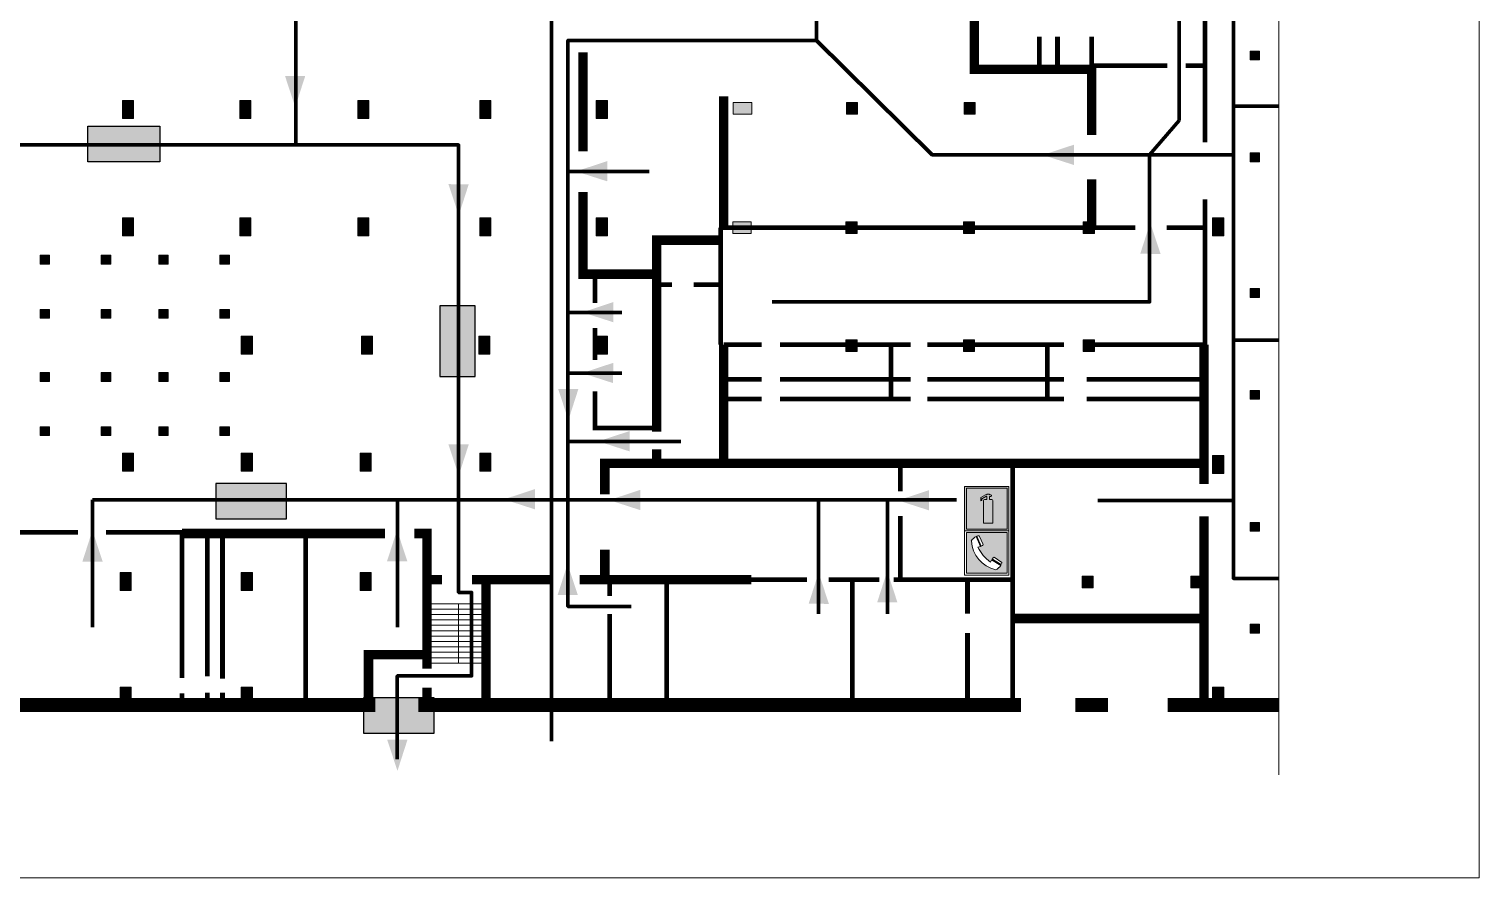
# Model space of a CAD drawing. Header units: millimetres. Extents: x 13810 to 67229, y 12374 to 21950.
# Drawn here: x 36175.8 to 36437.9, y 14541.7 to 14695.2 of the extents above; entities that cross this region are included whole.
import ezdxf

# ---------------------------------------------------------------- set-up
doc = ezdxf.new("R2010")
doc.units = ezdxf.units.MM
doc.layers.add('План_Штампы', color=7, linetype='Continuous')

# ---------------------------------------------------------------- blocks, each defined once
blk = doc.blocks.new('A$C7B4425F7')
at = {"true_color": 0xffffff}
blk.add_hatch(color=7, dxfattribs=at).paths.add_polyline_path([(0, 0), (-16, 0), (-16, -8), (0, -8)])
h = blk.add_hatch(color=126)
h.paths.add_polyline_path([(-0.2, -0.2), (-15.8, -0.2), (-15.8, -7.8), (-0.2, -7.8)])
h.paths.add_polyline_path([(-11.76, -2.03), (-11.76, -3.66), (-11.17, -3.66, -0.568275), (-11.17, -6.18), (-12.58, -6.18), (-12.58, -2.03)], flags=16)
h.paths.add_polyline_path([(-13.33, -4.12, -0.495768), (-13.59, -6.18), (-15.03, -6.18), (-15.03, -2.03), (-13.59, -2.03, -0.487973)], flags=16)
h.paths.add_polyline_path([(-10.25, -2.03), (-9.48, -2.03), (-9.48, -6.18), (-10.25, -6.18)], flags=16)
h.paths.add_polyline_path([(-13.84, -3.69), (-14.24, -3.69), (-14.24, -3.03), (-13.9, -3.03, -0.692621)], flags=0)
h.paths.add_polyline_path([(-9.15, -2.03), (-8.4, -2.03), (-8.04, -3.07), (-7.68, -2.03), (-6.93, -2.03), (-7.64, -4.1), (-6.93, -6.18), (-7.68, -6.18), (-8.04, -5.14), (-8.4, -6.18), (-9.15, -6.18), (-8.44, -4.1)], flags=16)
h.paths.add_polyline_path([(-11.76, -4.46), (-11.42, -4.46, -0.692621), (-11.36, -5.12), (-11.76, -5.12)], flags=0)
h.paths.add_polyline_path([(-13.9, -5.2), (-14.24, -5.2), (-14.24, -4.55), (-13.84, -4.55, -0.708038)], flags=0)
edge = h.paths.add_edge_path(flags=16)
edge.add_ellipse((-5.51, -4.08), major_axis=(0, 2.05), ratio=0.586184, start_angle=0, end_angle=360)
edge = h.paths.add_edge_path(flags=0)
edge.add_ellipse((-5.51, -4.08), major_axis=(0, 1.14), ratio=0.454828, start_angle=0, end_angle=360)
h.paths.add_polyline_path([(-4.13, -4.96, 0.377264), (-3.48, -4.52, 0.0555), (-3.16, -2.03), (-1.66, -2.03), (-1.66, -4.96), (-0.96, -4.96), (-0.96, -7.01), (-1.75, -7.01), (-1.75, -6.18), (-3.3, -6.18), (-3.3, -7.02), (-4.13, -7.02)], flags=16)
h.paths.add_polyline_path([(-2.73, -2.91), (-2.28, -2.91), (-2.28, -4.96), (-3.05, -4.96, 0.079136)], flags=0)
at = {"color": 126}
blk.add_lwpolyline([(-16, -8), (0, -8), (0, 0), (-16, 0)], close=True, dxfattribs=at)
blk = doc.blocks.new('A$C32E8229D')
at = {"true_color": 0xffffff}
blk.add_hatch(color=7, dxfattribs=at).paths.add_polyline_path([(0, 0), (0, -8), (16, -8), (16, 0)])
h = blk.add_hatch(color=126)
h.paths.add_polyline_path([(0.2, -0.2), (15.8, -0.2), (15.8, -7.8), (0.2, -7.8)])
h.paths.add_polyline_path([(13.49, -2.05), (12.08, -2.05), (11.37, -2.63, 0.162397), (11.29, -2.84), (11.29, -3.63), (10.35, -3.63), (10.35, -4.05), (11.68, -4.05), (11.68, -3.48), (12.26, -4.28), (11.29, -5.1), (11.29, -6.78), (11.85, -6.78), (11.85, -5.44), (12.8, -4.64), (12.8, -5.94), (14.46, -5.94), (14.46, -5.39), (13.45, -5.39), (13.45, -3.97), (12.46, -2.59), (13.15, -2.59), (13.69, -3.34), (14.18, -3)], flags=16)
h.paths.add_polyline_path([(10.74, -1.82, 1), (11.8, -1.82, 1)], flags=16)
h.paths.add_polyline_path([(9.39, -3.59), (5.99, -3.59), (6.56, -3.03), (5.91, -3.03), (5.1, -3.83), (5.91, -4.64), (6.56, -4.64), (5.99, -4.09), (9.39, -4.09)], flags=16)
h.paths.add_polyline_path([(4.29, -1.08), (1.72, -1.08), (1.72, -6.6), (4.29, -6.6)], flags=16)
at = {"color": 126}
blk.add_lwpolyline([(16, -8), (0, -8), (0, 0), (16, 0)], close=True, dxfattribs=at)
blk = doc.blocks.new('A$C456E1F9C')
at = {"lineweight": 5}
h = blk.add_hatch(color=242, dxfattribs=at)
h.paths.add_polyline_path([(0.51, -1.47), (0.51, -13.26), (12.29, -13.26), (12.29, -1.47)])
h.paths.add_polyline_path([(5.42, -4.95, -0.254479), (4.78, -5.4), (3.52, -2.53, -0.209735), (4.23, -2.4)], flags=16)
h.paths.add_polyline_path([(8.53, -8.6), (10.87, -10.17), (10.54, -10.76), (8.03, -9.13, -0.192251)], flags=16)
h.paths.add_polyline_path([(4.61, -5.49, 0.005518), (3.87, -5.72, 0.128647), (7.49, -10.01, 0.00809), (7.83, -9.33), (10.47, -10.97, -0.16736), (8.99, -12.25, -0.327862), (1.95, -3.95, -0.166952), (3.36, -2.62)], flags=16)
at = {"color": 242, "lineweight": 5}
for p, q in [((0, -13.77), (0, -0.97)), ((12.8, -0.97), (0, -0.97)), ((4.61, -5.49), (3.36, -2.62)), ((3.52, -2.53), (4.78, -5.4)), ((4.23, -2.4), (5.42, -4.95)), ((12.8, -13.77), (12.8, -0.97)), ((7.83, -9.33), (10.47, -10.97)), ((8.03, -9.13), (10.54, -10.76)), ((10.81, -10.12), (8.53, -8.6)), ((10.54, -10.76), (10.8, -10.3)), ((10.8, -10.3), (10.81, -10.12)), ((0, -13.77), (12.8, -13.77))]:
    blk.add_line(p, q, dxfattribs=at)
blk.add_lwpolyline([(0.51, -1.47), (12.29, -1.47), (12.29, -13.26), (0.51, -13.26)], close=True, dxfattribs=at)
for centre, radius, start, end in [((4.59, -5.34), 2.99, 114.2845, 152.1974), ((11.12, -3.31), 9.19, 183.9915, 256.6009), ((4.02, -3.27), 0.891, 76.3284, 123.7092), ((14.98, -39.1), 35.17, 107.1487, 108.4135), ((13.86, -0.94), 11.08, 205.5536, 234.8762), ((4.68, -4.59), 0.824, 276.9621, 334.0723), ((-13.31, 0.8), 23.44, 332.5487, 334.4027), ((8.94, -9.5), 0.989, 114.4092, 157.9388), ((7.87, -9.46), 3, 291.9291, 329.9329)]:
    blk.add_arc(centre, radius, start, end, dxfattribs=at)
blk = doc.blocks.new('A$C3AD82952')
at = {"true_color": 0xf5f5ff}
h = blk.add_hatch(color=7, dxfattribs=at)
h.dxf.hatch_style = 1
h.paths.add_polyline_path([(8.21, 8.73, 0.414214), (7.89, 9.05), (7.22, 9.05), (7.22, 9.92), (7.59, 9.92, 1), (7.57, 10.36), (7.22, 10.36), (7.22, 10.6), (6.43, 10.6), (6.43, 10.36), (6.01, 10.36), (4.74, 9.59), (4.74, 8.69), (4.98, 8.73), (4.98, 9.26), (6.12, 9.91), (6.43, 9.91), (6.43, 9.05), (5.76, 9.05, 0.414214), (5.44, 8.73), (5.44, 2.2), (8.21, 2.2)], flags=0)
h.paths.add_polyline_path([(12.8, 12.8), (0, 12.8), (0, 0), (12.8, 0)])
h.paths.add_polyline_path([(0.51, 12.29), (12.29, 12.29), (12.29, 0.51), (0.51, 0.51)], flags=16)
h.paths.add_polyline_path([(4.74, 9.59), (6.01, 10.36), (6.43, 10.36), (6.43, 10.6), (7.22, 10.6), (7.22, 10.36), (7.59, 10.36, -0.94586), (7.59, 9.92), (7.22, 9.92), (7.22, 9.05), (7.89, 9.05, -0.414214), (8.21, 8.73), (8.21, 2.2), (5.44, 2.2), (5.44, 8.73, -0.414214), (5.76, 9.05), (6.43, 9.05), (6.43, 9.91), (6.12, 9.91), (4.98, 9.26), (4.98, 8.73), (4.74, 8.69)], flags=0)
h = blk.add_hatch(color=242)
h.dxf.hatch_style = 1
h.paths.add_polyline_path([(12.29, 12.29), (0.51, 12.29), (0.51, 0.51), (12.29, 0.51)])
h.paths.add_polyline_path([(4.74, 8.69), (4.74, 9.59), (6.01, 10.36), (6.43, 10.36), (6.43, 10.6), (7.22, 10.6), (7.22, 10.36), (7.59, 10.36, -0.94586), (7.59, 9.92), (7.22, 9.92), (7.22, 9.05), (7.89, 9.05, -0.414214), (8.21, 8.73), (8.21, 2.2), (5.44, 2.2), (5.44, 8.73, -0.414214), (5.76, 9.05), (6.43, 9.05), (6.43, 9.91), (6.12, 9.91), (4.98, 9.26), (4.98, 8.73)], flags=16)
h = blk.add_hatch(color=7, dxfattribs=at)
h.dxf.hatch_style = 1
h.paths.add_polyline_path([(8.21, 8.73, 0.414214), (7.89, 9.05), (7.22, 9.05), (7.22, 9.92), (7.59, 9.92, 1), (7.57, 10.36), (7.22, 10.36), (7.22, 10.6), (6.43, 10.6), (6.43, 10.36), (6.01, 10.36), (4.74, 9.59), (4.74, 8.69), (4.98, 8.73), (4.98, 9.26), (6.12, 9.91), (6.43, 9.91), (6.43, 9.05), (5.76, 9.05, 0.414214), (5.44, 8.73), (5.44, 2.2), (8.21, 2.2)])
at = {"color": 242, "lineweight": 5}
for p, q in [((0, 0), (0, 12.8)), ((0, 12.8), (12.8, 12.8)), ((12.8, 0), (12.8, 12.8)), ((6.01, 10.36), (4.74, 9.59)), ((4.74, 9.59), (4.74, 8.69)), ((4.74, 8.69), (4.98, 8.73)), ((4.98, 9.26), (6.12, 9.91)), ((4.98, 8.73), (4.98, 9.26)), ((5.44, 2.2), (5.44, 8.73)), ((5.76, 9.05), (6.43, 9.05)), ((6.01, 10.36), (6.43, 10.36)), ((6.12, 9.91), (6.43, 9.91)), ((7.22, 10.6), (6.43, 10.6)), ((6.43, 10.6), (6.43, 10.36)), ((6.43, 9.91), (6.43, 9.05)), ((7.22, 10.36), (7.22, 10.6)), ((7.59, 10.36), (7.22, 10.36)), ((7.22, 9.05), (7.22, 9.92)), ((7.59, 9.92), (7.22, 9.92)), ((7.89, 9.05), (7.22, 9.05)), ((8.21, 2.2), (8.21, 8.73)), ((0, 0), (12.8, 0)), ((5.44, 2.2), (8.21, 2.2))]:
    blk.add_line(p, q, dxfattribs=at)
blk.add_lwpolyline([(0.51, 12.29), (12.29, 12.29), (12.29, 0.51), (0.51, 0.51)], close=True, dxfattribs=at)
for centre, radius, start, end in [((5.76, 8.73), 0.32, 90, 180), ((7.58, 10.14), 0.223, 273.1875, 86.8125), ((7.89, 8.73), 0.32, 0, 90)]:
    blk.add_arc(centre, radius, start, end, dxfattribs=at)

msp = doc.modelspace()

# ---------------------------------------------------------------- hatches: boundary and pattern name
at = {"lineweight": 0}
h = msp.add_hatch(color=256, dxfattribs=at)
h.dxf.hatch_style = 1
h.paths.add_polyline_path([(36398.23, 14689.59), (36398.23, 14691.18), (36396.53, 14691.18), (36396.53, 14689.59)])
h = msp.add_hatch(color=256, dxfattribs=at)
h.dxf.hatch_style = 1
h.paths.add_polyline_path([(36194.7, 14682.24), (36192.68, 14682.24), (36192.68, 14679), (36194.7, 14679)])
h = msp.add_hatch(color=256, dxfattribs=at)
h.dxf.hatch_style = 1
h.paths.add_polyline_path([(36215.91, 14682.24), (36213.89, 14682.24), (36213.89, 14679), (36215.91, 14679)])
h = msp.add_hatch(color=256, dxfattribs=at)
h.dxf.hatch_style = 1
h.paths.add_polyline_path([(36237.22, 14682.24), (36235.2, 14682.24), (36235.2, 14679), (36237.22, 14679)])
h = msp.add_hatch(color=256, dxfattribs=at)
h.dxf.hatch_style = 1
h.paths.add_polyline_path([(36259.29, 14682.24), (36257.27, 14682.24), (36257.27, 14679), (36259.29, 14679)])
h = msp.add_hatch(color=256, dxfattribs=at)
h.dxf.hatch_style = 1
h.paths.add_polyline_path([(36280.36, 14682.24), (36278.34, 14682.24), (36278.34, 14679), (36280.36, 14679)])
h = msp.add_hatch(color=256, dxfattribs=at)
h.dxf.hatch_style = 1
h.paths.add_polyline_path([(36303.08, 14681.88), (36303.08, 14679.78), (36306.44, 14679.78), (36306.44, 14681.88)])
h = msp.add_hatch(color=256, dxfattribs=at)
h.dxf.hatch_style = 1
h.paths.add_polyline_path([(36323.55, 14681.88), (36323.55, 14679.78), (36325.57, 14679.78), (36325.57, 14681.88)])
h = msp.add_hatch(color=256, dxfattribs=at)
h.dxf.hatch_style = 1
h.paths.add_polyline_path([(36344.81, 14681.88), (36344.81, 14679.78), (36346.83, 14679.78), (36346.83, 14681.88)])
h = msp.add_hatch(color=256, dxfattribs=at)
h.dxf.hatch_style = 1
h.paths.add_polyline_path([(36398.23, 14671.19), (36398.23, 14672.78), (36396.53, 14672.78), (36396.53, 14671.19)])
h = msp.add_hatch(color=256, dxfattribs=at)
h.dxf.hatch_style = 1
h.paths.add_polyline_path([(36194.7, 14661.06), (36192.68, 14661.06), (36192.68, 14657.82), (36194.7, 14657.82)])
h = msp.add_hatch(color=256, dxfattribs=at)
h.dxf.hatch_style = 1
h.paths.add_polyline_path([(36215.91, 14661.06), (36213.89, 14661.06), (36213.89, 14657.82), (36215.91, 14657.82)])
h = msp.add_hatch(color=256, dxfattribs=at)
h.dxf.hatch_style = 1
h.paths.add_polyline_path([(36237.22, 14661.06), (36235.2, 14661.06), (36235.2, 14657.82), (36237.22, 14657.82)])
h = msp.add_hatch(color=256, dxfattribs=at)
h.dxf.hatch_style = 1
h.paths.add_polyline_path([(36259.29, 14661.06), (36257.27, 14661.06), (36257.27, 14657.82), (36259.29, 14657.82)])
h = msp.add_hatch(color=256, dxfattribs=at)
h.dxf.hatch_style = 1
h.paths.add_polyline_path([(36280.36, 14661.06), (36278.34, 14661.06), (36278.34, 14657.82), (36280.36, 14657.82)])
h = msp.add_hatch(color=256, dxfattribs=at)
h.dxf.hatch_style = 1
h.paths.add_polyline_path([(36302.99, 14660.34), (36302.99, 14658.24), (36306.34, 14658.24), (36306.34, 14660.34)])
h = msp.add_hatch(color=256, dxfattribs=at)
h.dxf.hatch_style = 1
h.paths.add_polyline_path([(36323.45, 14660.34), (36323.45, 14658.24), (36325.47, 14658.24), (36325.47, 14660.34)])
h = msp.add_hatch(color=256, dxfattribs=at)
h.dxf.hatch_style = 1
h.paths.add_polyline_path([(36344.71, 14660.34), (36344.71, 14658.24), (36346.73, 14658.24), (36346.73, 14660.34)])
h = msp.add_hatch(color=256, dxfattribs=at)
h.dxf.hatch_style = 1
h.paths.add_polyline_path([(36366.36, 14660.34), (36366.36, 14658.24), (36368.38, 14658.24), (36368.38, 14660.34)])
h = msp.add_hatch(color=256, dxfattribs=at)
h.dxf.hatch_style = 1
h.paths.add_polyline_path([(36391.77, 14661.06), (36389.74, 14661.06), (36389.74, 14657.82), (36391.77, 14657.82)])
h = msp.add_hatch(color=256, dxfattribs=at)
h.dxf.hatch_style = 1
h.paths.add_polyline_path([(36391.77, 14661.06), (36389.74, 14661.06), (36389.74, 14657.82), (36391.77, 14657.82)])
h = msp.add_hatch(color=256, dxfattribs=at)
h.dxf.hatch_style = 1
h.paths.add_polyline_path([(36179.51, 14652.68), (36179.51, 14654.28), (36177.81, 14654.28), (36177.81, 14652.68)])
h = msp.add_hatch(color=256, dxfattribs=at)
h.dxf.hatch_style = 1
h.paths.add_polyline_path([(36190.56, 14652.68), (36190.56, 14654.28), (36188.85, 14654.28), (36188.85, 14652.68)])
h = msp.add_hatch(color=256, dxfattribs=at)
h.dxf.hatch_style = 1
h.paths.add_polyline_path([(36200.97, 14652.68), (36200.97, 14654.28), (36199.27, 14654.28), (36199.27, 14652.68)])
h = msp.add_hatch(color=256, dxfattribs=at)
h.dxf.hatch_style = 1
h.paths.add_polyline_path([(36212.01, 14652.68), (36212.01, 14654.28), (36210.31, 14654.28), (36210.31, 14652.68)])
h = msp.add_hatch(color=256, dxfattribs=at)
h.dxf.hatch_style = 1
h.paths.add_polyline_path([(36398.23, 14646.67), (36398.23, 14648.26), (36396.53, 14648.26), (36396.53, 14646.67)])
h = msp.add_hatch(color=256, dxfattribs=at)
h.dxf.hatch_style = 1
h.paths.add_polyline_path([(36179.51, 14642.91), (36179.51, 14644.5), (36177.81, 14644.5), (36177.81, 14642.91)])
h = msp.add_hatch(color=256, dxfattribs=at)
h.dxf.hatch_style = 1
h.paths.add_polyline_path([(36190.56, 14642.91), (36190.56, 14644.5), (36188.85, 14644.5), (36188.85, 14642.91)])
h = msp.add_hatch(color=256, dxfattribs=at)
h.dxf.hatch_style = 1
h.paths.add_polyline_path([(36200.97, 14642.91), (36200.97, 14644.5), (36199.27, 14644.5), (36199.27, 14642.91)])
h = msp.add_hatch(color=256, dxfattribs=at)
h.dxf.hatch_style = 1
h.paths.add_polyline_path([(36212.01, 14642.91), (36212.01, 14644.5), (36210.31, 14644.5), (36210.31, 14642.91)])
h = msp.add_hatch(color=256, dxfattribs=at)
h.dxf.hatch_style = 1
h.paths.add_polyline_path([(36216.18, 14639.67), (36214.16, 14639.67), (36214.16, 14636.42), (36216.18, 14636.42)])
h = msp.add_hatch(color=256, dxfattribs=at)
h.dxf.hatch_style = 1
h.paths.add_polyline_path([(36237.9, 14639.67), (36235.88, 14639.67), (36235.88, 14636.42), (36237.9, 14636.42)])
h = msp.add_hatch(color=256, dxfattribs=at)
h.dxf.hatch_style = 1
h.paths.add_polyline_path([(36259.12, 14639.67), (36257.1, 14639.67), (36257.1, 14636.42), (36259.12, 14636.42)])
h = msp.add_hatch(color=256, dxfattribs=at)
h.dxf.hatch_style = 1
h.paths.add_polyline_path([(36280.36, 14639.67), (36278.34, 14639.67), (36278.34, 14636.42), (36280.36, 14636.42)])
h = msp.add_hatch(color=256, dxfattribs=at)
h.dxf.hatch_style = 1
h.paths.add_polyline_path([(36323.45, 14639.01), (36323.45, 14636.91), (36325.47, 14636.91), (36325.47, 14639.01)])
h = msp.add_hatch(color=256, dxfattribs=at)
h.dxf.hatch_style = 1
h.paths.add_polyline_path([(36344.71, 14639.01), (36344.71, 14636.91), (36346.73, 14636.91), (36346.73, 14639.01)])
h = msp.add_hatch(color=256, dxfattribs=at)
h.dxf.hatch_style = 1
h.paths.add_polyline_path([(36366.36, 14639.01), (36366.36, 14636.91), (36368.38, 14636.91), (36368.38, 14639.01)])
h = msp.add_hatch(color=256, dxfattribs=at)
h.dxf.hatch_style = 1
h.paths.add_polyline_path([(36179.51, 14631.48), (36179.51, 14633.08), (36177.81, 14633.08), (36177.81, 14631.48)])
h = msp.add_hatch(color=256, dxfattribs=at)
h.dxf.hatch_style = 1
h.paths.add_polyline_path([(36190.56, 14631.48), (36190.56, 14633.08), (36188.85, 14633.08), (36188.85, 14631.48)])
h = msp.add_hatch(color=256, dxfattribs=at)
h.dxf.hatch_style = 1
h.paths.add_polyline_path([(36200.97, 14631.48), (36200.97, 14633.08), (36199.27, 14633.08), (36199.27, 14631.48)])
h = msp.add_hatch(color=256, dxfattribs=at)
h.dxf.hatch_style = 1
h.paths.add_polyline_path([(36212.01, 14631.48), (36212.01, 14633.08), (36210.31, 14633.08), (36210.31, 14631.48)])
h = msp.add_hatch(color=256, dxfattribs=at)
h.dxf.hatch_style = 1
h.paths.add_polyline_path([(36398.23, 14628.27), (36398.23, 14629.86), (36396.53, 14629.86), (36396.53, 14628.27)])
h = msp.add_hatch(color=256, dxfattribs=at)
h.dxf.hatch_style = 1
h.paths.add_polyline_path([(36179.51, 14621.71), (36179.51, 14623.3), (36177.81, 14623.3), (36177.81, 14621.71)])
h = msp.add_hatch(color=256, dxfattribs=at)
h.dxf.hatch_style = 1
h.paths.add_polyline_path([(36190.56, 14621.71), (36190.56, 14623.3), (36188.85, 14623.3), (36188.85, 14621.71)])
h = msp.add_hatch(color=256, dxfattribs=at)
h.dxf.hatch_style = 1
h.paths.add_polyline_path([(36200.97, 14621.71), (36200.97, 14623.3), (36199.27, 14623.3), (36199.27, 14621.71)])
h = msp.add_hatch(color=256, dxfattribs=at)
h.dxf.hatch_style = 1
h.paths.add_polyline_path([(36212.01, 14621.71), (36212.01, 14623.3), (36210.31, 14623.3), (36210.31, 14621.71)])
h = msp.add_hatch(color=256, dxfattribs=at)
h.dxf.hatch_style = 1
h.paths.add_polyline_path([(36194.7, 14618.49), (36192.68, 14618.49), (36192.68, 14615.25), (36194.7, 14615.25)])
h = msp.add_hatch(color=256, dxfattribs=at)
h.dxf.hatch_style = 1
h.paths.add_polyline_path([(36216.18, 14618.49), (36214.16, 14618.49), (36214.16, 14615.25), (36216.18, 14615.25)])
h = msp.add_hatch(color=256, dxfattribs=at)
h.dxf.hatch_style = 1
h.paths.add_polyline_path([(36237.65, 14618.49), (36235.63, 14618.49), (36235.63, 14615.25), (36237.65, 14615.25)])
h = msp.add_hatch(color=256, dxfattribs=at)
h.dxf.hatch_style = 1
h.paths.add_polyline_path([(36259.29, 14618.49), (36257.27, 14618.49), (36257.27, 14615.25), (36259.29, 14615.25)])
h = msp.add_hatch(color=256, dxfattribs=at)
h.dxf.hatch_style = 1
h.paths.add_polyline_path([(36391.77, 14618.11), (36389.74, 14618.11), (36389.74, 14614.87), (36391.77, 14614.87)])
h = msp.add_hatch(color=256, dxfattribs=at)
h.dxf.hatch_style = 1
h.paths.add_polyline_path([(36398.23, 14604.4), (36398.23, 14605.99), (36396.53, 14605.99), (36396.53, 14604.4)])
h = msp.add_hatch(color=256, dxfattribs=at)
h.dxf.hatch_style = 1
h.paths.add_polyline_path([(36194.27, 14596.93), (36192.25, 14596.93), (36192.25, 14593.69), (36194.27, 14593.69)])
h = msp.add_hatch(color=256, dxfattribs=at)
h.dxf.hatch_style = 1
h.paths.add_polyline_path([(36216.18, 14596.93), (36214.16, 14596.93), (36214.16, 14593.69), (36216.18, 14593.69)])
h = msp.add_hatch(color=256, dxfattribs=at)
h.dxf.hatch_style = 1
h.paths.add_polyline_path([(36237.65, 14596.93), (36235.63, 14596.93), (36235.63, 14593.69), (36237.65, 14593.69)])
h = msp.add_hatch(color=256, dxfattribs=at)
h.dxf.hatch_style = 1
h.paths.add_polyline_path([(36366.14, 14596.28), (36366.14, 14594.18), (36368.17, 14594.18), (36368.17, 14596.28)])
h = msp.add_hatch(color=256, dxfattribs=at)
h.dxf.hatch_style = 1
h.paths.add_polyline_path([(36385.82, 14596.28), (36385.82, 14594.18), (36387.84, 14594.18), (36387.84, 14596.28)])
h = msp.add_hatch(color=256, dxfattribs=at)
h.dxf.hatch_style = 1
h.paths.add_polyline_path([(36398.23, 14586), (36398.23, 14587.6), (36396.53, 14587.6), (36396.53, 14586)])
h = msp.add_hatch(color=256, dxfattribs=at)
h.dxf.hatch_style = 1
h.paths.add_polyline_path([(36194.27, 14576.23), (36192.25, 14576.23), (36192.25, 14572.99), (36194.27, 14572.99)])
h = msp.add_hatch(color=256, dxfattribs=at)
h.dxf.hatch_style = 1
h.paths.add_polyline_path([(36216.18, 14576.23), (36214.16, 14576.23), (36214.16, 14572.99), (36216.18, 14572.99)])
h = msp.add_hatch(color=256, dxfattribs=at)
h.dxf.hatch_style = 1
h.paths.add_polyline_path([(36391.77, 14576.23), (36389.74, 14576.23), (36389.74, 14572.99), (36391.77, 14572.99)])

# ---------------------------------------------------------------- linework, layer by layer
at = {"color": 126, "lineweight": 0, "true_color": 0x008754}
msp.add_lwpolyline([(35837.9, 14936.73), (36437.9, 14936.73), (36437.9, 14541.73), (35837.9, 14541.73)], close=True, dxfattribs=at)
msp.add_lwpolyline([(35837.9, 14936.73), (36437.9, 14936.73), (36437.9, 14541.73), (35837.9, 14541.73)], close=True, dxfattribs=at)
msp.add_lwpolyline([(35837.9, 14936.73), (36437.9, 14936.73), (36437.9, 14541.73), (35837.9, 14541.73)], close=True, dxfattribs=at)
msp.add_lwpolyline([(35837.9, 14936.73), (36437.9, 14936.73), (36437.9, 14541.73), (35837.9, 14541.73)], close=True, dxfattribs=at)
at = {"color": 126, "lineweight": 100, "true_color": 0x008754}
for points in [[(36270.22, 14566.45), (36270.22, 14756.32)], [(36273.2, 14669.44), (36273.2, 14693.11), (36318.14, 14693.11), (36318.14, 14734.84), (36289.09, 14734.84), (36289.09, 14754.53)], [(36393.52, 14672.44), (36393.52, 14724.44), (36401.73, 14724.44)], [(36383.69, 14678.67), (36383.69, 14720.93)], [(36037.6, 14674.22), (36224.05, 14674.22), (36224.05, 14718.1)], [(36310.15, 14645.84), (36378.35, 14645.84), (36378.35, 14672.44), (36339.06, 14672.44), (36318.14, 14693.11)], [(36393.52, 14681.21), (36401.73, 14681.21)], [(36378.35, 14672.44), (36383.69, 14678.67)], [(36242.34, 14563.2), (36242.34, 14578.24), (36255.78, 14578.24), (36255.78, 14593.36), (36253.44, 14593.36), (36253.44, 14674.22), (36224.05, 14674.22)], [(36393.52, 14609.98), (36393.52, 14672.44), (36378.35, 14672.44)], [(36273.2, 14643.93), (36273.2, 14669.44), (36287.91, 14669.44)], [(36273.2, 14632.98), (36273.2, 14643.93), (36282.94, 14643.93)], [(36393.52, 14638.95), (36401.73, 14638.95)], [(36273.2, 14620.64), (36273.2, 14632.98), (36282.94, 14632.98)], [(36293.64, 14620.64), (36273.2, 14620.64), (36273.2, 14610.07)], [(36253.44, 14610.07), (36187.29, 14610.07)], [(36187.29, 14610.07), (36187.29, 14587.05)], [(36242.37, 14610.07), (36242.37, 14587.05)], [(36284.61, 14590.82), (36273.2, 14590.82), (36273.2, 14610.07), (36253.44, 14610.07), (36343.44, 14610.07)], [(36318.53, 14610.07), (36318.53, 14589.49)], [(36330.95, 14589.49), (36330.95, 14610.07), (36330.95, 14610.07)], [(36401.73, 14595.87), (36393.52, 14595.87), (36393.52, 14609.98), (36368.99, 14609.98)]]:
    msp.add_lwpolyline(points, dxfattribs=at)
at = {"lineweight": 0}
for points in [[(36401.73, 14756.25), (36401.73, 14560.35)], [(36396.53, 14689.59), (36398.23, 14689.59), (36398.23, 14691.18), (36396.53, 14691.18), (36396.53, 14689.59)], [(36194.7, 14679), (36192.68, 14679), (36192.68, 14682.24), (36194.7, 14682.24), (36194.7, 14679)], [(36215.91, 14679), (36213.89, 14679), (36213.89, 14682.24), (36215.91, 14682.24), (36215.91, 14679)], [(36237.22, 14679), (36235.2, 14679), (36235.2, 14682.24), (36237.22, 14682.24), (36237.22, 14679)], [(36259.29, 14679), (36257.27, 14679), (36257.27, 14682.24), (36259.29, 14682.24), (36259.29, 14679)], [(36280.36, 14679), (36278.34, 14679), (36278.34, 14682.24), (36280.36, 14682.24), (36280.36, 14679)], [(36306.44, 14679.78), (36303.08, 14679.78), (36303.08, 14681.88), (36306.44, 14681.88), (36306.44, 14679.78)], [(36325.57, 14679.78), (36323.55, 14679.78), (36323.55, 14681.88), (36325.57, 14681.88), (36325.57, 14679.78)], [(36346.83, 14679.78), (36344.81, 14679.78), (36344.81, 14681.88), (36346.83, 14681.88), (36346.83, 14679.78)], [(36396.53, 14671.19), (36398.23, 14671.19), (36398.23, 14672.78), (36396.53, 14672.78), (36396.53, 14671.19)], [(36194.7, 14657.82), (36192.68, 14657.82), (36192.68, 14661.06), (36194.7, 14661.06), (36194.7, 14657.82)], [(36215.91, 14657.82), (36213.89, 14657.82), (36213.89, 14661.06), (36215.91, 14661.06), (36215.91, 14657.82)], [(36237.22, 14657.82), (36235.2, 14657.82), (36235.2, 14661.06), (36237.22, 14661.06), (36237.22, 14657.82)], [(36259.29, 14657.82), (36257.27, 14657.82), (36257.27, 14661.06), (36259.29, 14661.06), (36259.29, 14657.82)], [(36280.36, 14657.82), (36278.34, 14657.82), (36278.34, 14661.06), (36280.36, 14661.06), (36280.36, 14657.82)], [(36306.34, 14658.24), (36302.99, 14658.24), (36302.99, 14660.34), (36306.34, 14660.34), (36306.34, 14658.24)], [(36325.47, 14658.24), (36323.45, 14658.24), (36323.45, 14660.34), (36325.47, 14660.34), (36325.47, 14658.24)], [(36346.73, 14658.24), (36344.71, 14658.24), (36344.71, 14660.34), (36346.73, 14660.34), (36346.73, 14658.24)], [(36368.38, 14658.24), (36366.36, 14658.24), (36366.36, 14660.34), (36368.38, 14660.34), (36368.38, 14658.24)], [(36391.77, 14657.82), (36389.74, 14657.82), (36389.74, 14661.06), (36391.77, 14661.06), (36391.77, 14657.82)], [(36391.77, 14657.82), (36389.74, 14657.82), (36389.74, 14661.06), (36391.77, 14661.06), (36391.77, 14657.82)], [(36177.81, 14652.68), (36179.51, 14652.68), (36179.51, 14654.28), (36177.81, 14654.28), (36177.81, 14652.68)], [(36188.85, 14652.68), (36190.56, 14652.68), (36190.56, 14654.28), (36188.85, 14654.28), (36188.85, 14652.68)], [(36199.27, 14652.68), (36200.97, 14652.68), (36200.97, 14654.28), (36199.27, 14654.28), (36199.27, 14652.68)], [(36210.31, 14652.68), (36212.01, 14652.68), (36212.01, 14654.28), (36210.31, 14654.28), (36210.31, 14652.68)], [(36396.53, 14646.67), (36398.23, 14646.67), (36398.23, 14648.26), (36396.53, 14648.26), (36396.53, 14646.67)], [(36177.81, 14642.91), (36179.51, 14642.91), (36179.51, 14644.5), (36177.81, 14644.5), (36177.81, 14642.91)], [(36188.85, 14642.91), (36190.56, 14642.91), (36190.56, 14644.5), (36188.85, 14644.5), (36188.85, 14642.91)], [(36199.27, 14642.91), (36200.97, 14642.91), (36200.97, 14644.5), (36199.27, 14644.5), (36199.27, 14642.91)], [(36210.31, 14642.91), (36212.01, 14642.91), (36212.01, 14644.5), (36210.31, 14644.5), (36210.31, 14642.91)], [(36216.18, 14636.42), (36214.16, 14636.42), (36214.16, 14639.67), (36216.18, 14639.67), (36216.18, 14636.42)], [(36237.9, 14636.42), (36235.88, 14636.42), (36235.88, 14639.67), (36237.9, 14639.67), (36237.9, 14636.42)], [(36259.12, 14636.42), (36257.1, 14636.42), (36257.1, 14639.67), (36259.12, 14639.67), (36259.12, 14636.42)], [(36280.36, 14636.42), (36278.34, 14636.42), (36278.34, 14639.67), (36280.36, 14639.67), (36280.36, 14636.42)], [(36325.47, 14636.91), (36323.45, 14636.91), (36323.45, 14639.01), (36325.47, 14639.01), (36325.47, 14636.91)], [(36346.73, 14636.91), (36344.71, 14636.91), (36344.71, 14639.01), (36346.73, 14639.01), (36346.73, 14636.91)], [(36368.38, 14636.91), (36366.36, 14636.91), (36366.36, 14639.01), (36368.38, 14639.01), (36368.38, 14636.91)], [(36177.81, 14631.48), (36179.51, 14631.48), (36179.51, 14633.08), (36177.81, 14633.08), (36177.81, 14631.48)], [(36188.85, 14631.48), (36190.56, 14631.48), (36190.56, 14633.08), (36188.85, 14633.08), (36188.85, 14631.48)], [(36199.27, 14631.48), (36200.97, 14631.48), (36200.97, 14633.08), (36199.27, 14633.08), (36199.27, 14631.48)], [(36210.31, 14631.48), (36212.01, 14631.48), (36212.01, 14633.08), (36210.31, 14633.08), (36210.31, 14631.48)], [(36396.53, 14628.27), (36398.23, 14628.27), (36398.23, 14629.86), (36396.53, 14629.86), (36396.53, 14628.27)], [(36177.81, 14621.71), (36179.51, 14621.71), (36179.51, 14623.3), (36177.81, 14623.3), (36177.81, 14621.71)], [(36188.85, 14621.71), (36190.56, 14621.71), (36190.56, 14623.3), (36188.85, 14623.3), (36188.85, 14621.71)], [(36199.27, 14621.71), (36200.97, 14621.71), (36200.97, 14623.3), (36199.27, 14623.3), (36199.27, 14621.71)], [(36210.31, 14621.71), (36212.01, 14621.71), (36212.01, 14623.3), (36210.31, 14623.3), (36210.31, 14621.71)], [(36194.7, 14615.25), (36192.68, 14615.25), (36192.68, 14618.49), (36194.7, 14618.49), (36194.7, 14615.25)], [(36216.18, 14615.25), (36214.16, 14615.25), (36214.16, 14618.49), (36216.18, 14618.49), (36216.18, 14615.25)], [(36237.65, 14615.25), (36235.63, 14615.25), (36235.63, 14618.49), (36237.65, 14618.49), (36237.65, 14615.25)], [(36259.29, 14615.25), (36257.27, 14615.25), (36257.27, 14618.49), (36259.29, 14618.49), (36259.29, 14615.25)], [(36391.77, 14614.87), (36389.74, 14614.87), (36389.74, 14618.11), (36391.77, 14618.11), (36391.77, 14614.87)], [(36396.53, 14604.4), (36398.23, 14604.4), (36398.23, 14605.99), (36396.53, 14605.99), (36396.53, 14604.4)], [(36194.27, 14593.69), (36192.25, 14593.69), (36192.25, 14596.93), (36194.27, 14596.93), (36194.27, 14593.69)], [(36216.18, 14593.69), (36214.16, 14593.69), (36214.16, 14596.93), (36216.18, 14596.93), (36216.18, 14593.69)], [(36237.65, 14593.69), (36235.63, 14593.69), (36235.63, 14596.93), (36237.65, 14596.93), (36237.65, 14593.69)], [(36368.17, 14594.18), (36366.14, 14594.18), (36366.14, 14596.28), (36368.17, 14596.28), (36368.17, 14594.18)], [(36387.84, 14594.18), (36385.82, 14594.18), (36385.82, 14596.28), (36387.84, 14596.28), (36387.84, 14594.18)], [(36247.73, 14591.31), (36258.7, 14591.31)], [(36247.73, 14590.33), (36258.7, 14590.33)], [(36247.73, 14590.33), (36258.7, 14590.33)], [(36247.73, 14589.36), (36258.7, 14589.36)], [(36247.73, 14589.36), (36258.7, 14589.36)], [(36253.4, 14580.57), (36253.4, 14591.31)], [(36247.73, 14588.38), (36258.7, 14588.38)], [(36247.73, 14588.38), (36258.7, 14588.38)], [(36247.73, 14587.4), (36258.7, 14587.4)], [(36247.73, 14587.4), (36258.7, 14587.4)], [(36396.53, 14586), (36398.23, 14586), (36398.23, 14587.6), (36396.53, 14587.6), (36396.53, 14586)], [(36247.73, 14586.43), (36258.7, 14586.43)], [(36247.73, 14586.43), (36258.7, 14586.43)], [(36247.73, 14585.45), (36258.7, 14585.45)], [(36247.73, 14585.45), (36258.7, 14585.45)], [(36247.73, 14584.48), (36258.7, 14584.48)], [(36247.73, 14584.48), (36258.7, 14584.48)], [(36247.73, 14583.5), (36258.7, 14583.5)], [(36247.73, 14583.5), (36258.7, 14583.5)], [(36247.73, 14582.52), (36258.7, 14582.52)], [(36247.73, 14582.52), (36258.7, 14582.52)], [(36247.73, 14581.55), (36258.7, 14581.55)], [(36247.73, 14581.55), (36258.7, 14581.55)], [(36247.73, 14580.57), (36258.7, 14580.57)], [(36194.27, 14572.99), (36192.25, 14572.99), (36192.25, 14576.23), (36194.27, 14576.23), (36194.27, 14572.99)], [(36216.18, 14572.99), (36214.16, 14572.99), (36214.16, 14576.23), (36216.18, 14576.23), (36216.18, 14572.99)], [(36391.77, 14572.99), (36389.74, 14572.99), (36389.74, 14576.23), (36391.77, 14576.23), (36391.77, 14572.99)]]:
    msp.add_lwpolyline(points, dxfattribs=at)
for points, const_width in [([(36367.88, 14676.01), (36367.88, 14687.9), (36346.68, 14687.9), (36346.68, 14745.94)], 1.71), ([(36388.39, 14674.69), (36388.39, 14745.94)], 0.855), ([(36358.44, 14687.9), (36358.44, 14693.77)], 0.855), ([(36361.71, 14693.77), (36361.71, 14687.9)], 0.855), ([(36367.88, 14688.57), (36367.88, 14693.77)], 0.855), ([(36275.92, 14690.99), (36275.92, 14673.07)], 1.71), ([(36367.88, 14688.57), (36381.59, 14688.57)], 0.855), ([(36384.86, 14688.57), (36388.39, 14688.57)], 0.855), ([(36301.37, 14682.99), (36301.37, 14658.86)], 1.71), ([(36367.88, 14659.29), (36367.88, 14668.02)], 1.71), ([(36275.92, 14665.71), (36275.92, 14650.88), (36289.26, 14650.88)], 1.71), ([(36388.39, 14659.29), (36388.39, 14664.38)], 0.855), ([(36300.82, 14657.02), (36289.26, 14657.02), (36289.26, 14622.42)], 1.71), ([(36300.82, 14659.29), (36300.82, 14638.13)], 0.855), ([(36301.37, 14659.29), (36375.77, 14659.29)], 0.855), ([(36381.46, 14659.29), (36388.39, 14659.29), (36388.39, 14638.13)], 0.855), ([(36278.11, 14650.88), (36278.11, 14645.66)], 0.855), ([(36289.26, 14648.99), (36292.05, 14648.99)], 0.855), ([(36295.91, 14648.99), (36300.82, 14648.99)], 0.855), ([(36278.11, 14641.17), (36278.11, 14635.38)], 0.855), ([(36301.37, 14638.13), (36301.37, 14616.67)], 1.71), ([(36301.37, 14638.13), (36308.23, 14638.13)], 0.855), ([(36311.56, 14638.13), (36335.18, 14638.13)], 0.855), ([(36331.63, 14638.13), (36331.63, 14628.33)], 0.855), ([(36338.18, 14638.13), (36362.88, 14638.13)], 0.855), ([(36359.87, 14628.33), (36359.87, 14638.13)], 0.855), ([(36366.96, 14638.13), (36388.19, 14638.13)], 0.855), ([(36388.19, 14612.95), (36388.19, 14638.13)], 1.71), ([(36301.37, 14631.87), (36308.23, 14631.87)], 0.855), ([(36311.56, 14631.87), (36335.18, 14631.87)], 0.855), ([(36338.18, 14631.87), (36362.88, 14631.87)], 0.855), ([(36366.96, 14631.87), (36388.19, 14631.87)], 0.855), ([(36278.11, 14629.7), (36278.11, 14623.06), (36289.26, 14623.06)], 0.855), ([(36301.37, 14628.33), (36308.23, 14628.33)], 0.855), ([(36311.56, 14628.33), (36335.18, 14628.33)], 0.855), ([(36338.18, 14628.33), (36362.88, 14628.33)], 0.855), ([(36366.96, 14628.33), (36388.19, 14628.33)], 0.855), ([(36289.26, 14619.21), (36289.26, 14616.67)], 1.71), ([(36279.88, 14611.07), (36279.88, 14616.67), (36388.19, 14616.67)], 1.71), ([(36333.29, 14616.67), (36333.29, 14611.59)], 0.855), ([(36353.58, 14572.99), (36353.58, 14616.67)], 0.855), ([(36388.19, 14607.08), (36388.19, 14572.99)], 1.71), ([(36333.29, 14607.15), (36333.29, 14595.66)], 0.855), ([(36172.91, 14604.2), (36184.64, 14604.2)], 0.855), ([(36189.71, 14604.2), (36203.42, 14604.2), (36203.42, 14577.86)], 0.855), ([(36203.42, 14604), (36240.13, 14604)], 1.71), ([(36208.04, 14578.15), (36208.04, 14604)], 0.855), ([(36210.76, 14604), (36210.76, 14577.76)], 0.855), ([(36225.81, 14604), (36225.81, 14572.99)], 0.855), ([(36245.42, 14604), (36247.73, 14604), (36247.73, 14579.54)], 1.71), ([(36279.88, 14595.66), (36279.88, 14601.07)], 1.71), ([(36250.45, 14595.66), (36247.73, 14595.66)], 1.71), ([(36255.87, 14595.66), (36270.22, 14595.66)], 1.71), ([(36258.39, 14595.66), (36258.39, 14572.99)], 1.71), ([(36275.33, 14595.66), (36306.35, 14595.66)], 1.71), ([(36280.74, 14595.66), (36280.74, 14592.68)], 0.855), ([(36291.06, 14595.66), (36291.06, 14572.99)], 0.855), ([(36306.35, 14595.66), (36316.4, 14595.66)], 0.855), ([(36320.37, 14595.66), (36329.49, 14595.66)], 0.855), ([(36324.6, 14595.66), (36324.6, 14572.99)], 0.855), ([(36332.09, 14595.66), (36353.58, 14595.66)], 0.855), ([(36345.44, 14595.66), (36345.44, 14589.51)], 0.855), ([(36280.74, 14589.45), (36280.74, 14572.99)], 0.855), ([(36353.58, 14588.62), (36388.19, 14588.62)], 1.71), ([(36345.44, 14586.01), (36345.44, 14572.99)], 0.855), ([(36237.16, 14572.99), (36237.16, 14582.11), (36247.73, 14582.11)], 1.71), ([(36247.73, 14576.1), (36247.73, 14572.99)], 1.71), ([(36080.49, 14572.99), (36238.4, 14572.99)], 2.56), ([(36203.42, 14575.12), (36203.42, 14572.99)], 0.855), ([(36208.04, 14572.99), (36208.04, 14575.25)], 0.855), ([(36210.76, 14575.25), (36210.76, 14572.99)], 0.855), ([(36246.15, 14572.99), (36355.12, 14572.99)], 2.56), ([(36364.92, 14572.99), (36370.85, 14572.99)], 2.56), ([(36381.63, 14572.99), (36401.73, 14572.99)], 2.56)]:
    msp.add_lwpolyline(points, dxfattribs=dict(at, const_width=const_width))
at = {"layer": 'План_Штампы', "color": 126, "true_color": 0x008754}
for points in [[(36222.06, 14686.71), (36225.72, 14686.7), (36223.91, 14681.08)], [(36364.67, 14674.27), (36364.66, 14670.61), (36359.04, 14672.41)], [(36280.31, 14671.31), (36280.3, 14667.65), (36274.68, 14669.45)], [(36251.61, 14667.14), (36255.28, 14667.13), (36253.47, 14661.51)], [(36380.33, 14654.54), (36376.66, 14654.55), (36378.47, 14660.17)], [(36281.44, 14645.83), (36281.44, 14642.17), (36275.82, 14643.98)], [(36281.39, 14634.84), (36281.38, 14631.18), (36275.76, 14632.99)], [(36271.44, 14630.13), (36275.1, 14630.12), (36273.29, 14624.5)], [(36284.34, 14622.51), (36284.34, 14618.84), (36278.72, 14620.65)], [(36251.61, 14620.09), (36255.28, 14620.09), (36253.47, 14614.47)], [(36267.25, 14612.02), (36267.25, 14608.36), (36261.63, 14610.17)], [(36286.29, 14611.88), (36286.29, 14608.22), (36280.66, 14610.03)], [(36338.5, 14611.83), (36338.5, 14608.17), (36332.88, 14609.98)], [(36189.1, 14598.93), (36185.44, 14598.93), (36187.25, 14604.55)], [(36244.18, 14598.99), (36240.51, 14598.99), (36242.32, 14604.61)], [(36275, 14592.85), (36271.34, 14592.86), (36273.14, 14598.48)], [(36332.77, 14591.55), (36329.11, 14591.55), (36330.92, 14597.18)], [(36320.38, 14591.28), (36316.72, 14591.29), (36318.53, 14596.91)], [(36240.54, 14566.72), (36244.2, 14566.71), (36242.39, 14561.09)]]:
    msp.add_solid(points, dxfattribs=at)

# ---------------------------------------------------------------- block references
at = {"xscale": 0.625, "yscale": 0.625, "zscale": 0.625}
for name, p in [('A$C3AD82952', (36344.91, 14604.49)), ('A$C456E1F9C', (36344.91, 14605.09))]:
    msp.add_blockref(name, p, dxfattribs=at)
at = {"layer": 'План_Штампы', "color": 126, "true_color": 0x008754}
for p, xscale, yscale, zscale, rotation in [((36186.45, 14677.64), 0.8100087101568005, 0.8100087101568005, 0.8100087101568005, 359.9978653237144), ((36256.46, 14632.37), -0.8, 0.8, 0.8, 270)]:
    msp.add_blockref('A$C32E8229D', p, dxfattribs=dict(at, xscale=xscale, yscale=yscale, zscale=zscale, rotation=rotation))
at = {"layer": 'План_Штампы', "color": 126, "true_color": 0x008754, "xscale": -0.8, "yscale": 0.8, "zscale": 0.8}
msp.add_blockref('A$C32E8229D', (36222.35, 14613.02), dxfattribs=at)
at = {"layer": 'План_Штампы', "xscale": 0.8, "yscale": 0.8, "zscale": 0.8}
msp.add_blockref('A$C7B4425F7', (36249.04, 14574.31), dxfattribs=at)

doc.saveas('drawing.dxf')
